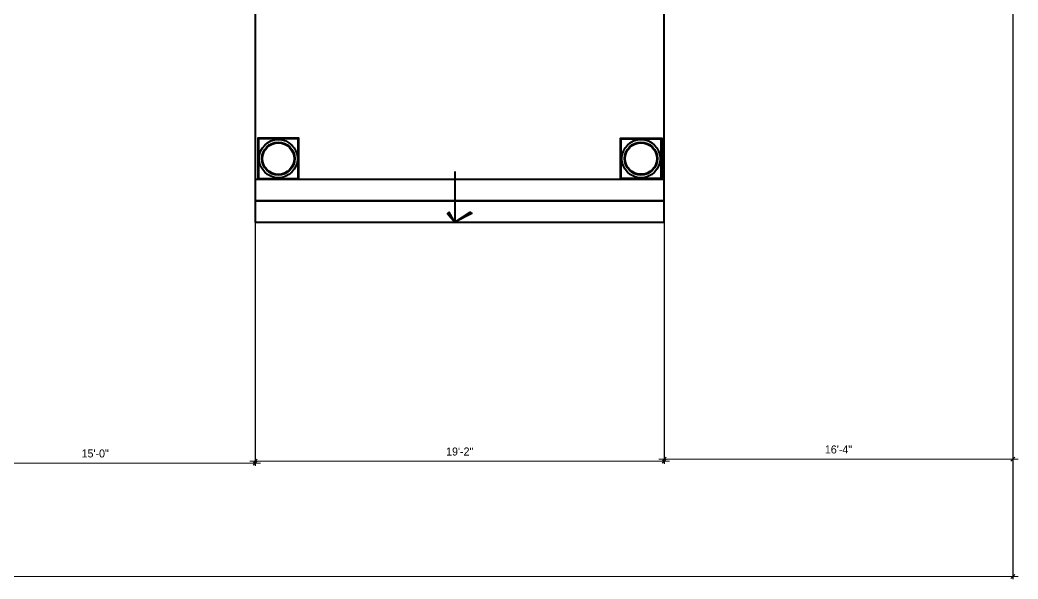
# Model space of a CAD drawing. Extents: x 4834 to 83801, y -13735 to 32221.
# Drawn here: x 14145 to 14706, y -11068 to -10754 of the extents above; entities that cross this region are included whole.
import ezdxf

# ---------------------------------------------------------------- set-up
doc = ezdxf.new("R2010")
doc.units = 0
doc.header["$LTSCALE"] = 8
doc.header["$MEASUREMENT"] = 0
doc.layers.get('0').update_dxf_attribs({"lineweight": 9})
doc.layers.get('DefPoints').update_dxf_attribs({"color": 17})
doc.layers.add('A-DIM-480', color=52, linetype='Continuous', lineweight=18)
doc.layers.add('A-WALL', color=7, linetype='Continuous', lineweight=40)
doc.styles.get("Standard").update_dxf_attribs({"font": 'stylu.ttf'})
doc.dimstyles.new('Forum 24', dxfattribs={"dimscale": 24, "dimtxt": 0.1875, "dimasz": 0.09375, "dimexe": 0.0625, "dimexo": 0.0625, "dimgap": 0.125, "dimtad": 1, "dimdec": 4, "dimrnd": 1, "dimzin": 7, "dimdsep": 46, "dimlunit": 4, "dimtxsty": 'Standard', "dimblk": 'OBLIQUE', "dimblk1": 'DIMTICK', "dimblk2": 'OBLIQUE', "dimcen": -0.0625, "dimdle": 0.125, "dimclrd": 256, "dimclre": 256, "dimclrt": 256, "dimadec": 0, "dimazin": 0, "dimtfac": 1, "dimtdec": 4, "dimtmove": 1, "dimatfit": 3, "dimfxl": 0.0625, "dimtvp": 1.2, "dimfrac": 2, "dimtolj": 1, "dimtzin": 7, "dimlwd": 13, "dimarcsym": 0})

# ---------------------------------------------------------------- blocks, each defined once
blk = doc.blocks.new('_Oblique')
at = {"color": 0, "linetype": 'ByBlock', "lineweight": -2}
blk.add_line((-0.5, -0.5), (0.5, 0.5), dxfattribs=at)
blk = doc.blocks.new('*D403')
at = {"layer": 'A-DIM-480', "lineweight": -2, "transparency": 16777216}
for p, q in [((14703.04, -10713.08), (14703.04, -11002.27)), ((14507.04, -10869.08), (14507.04, -11002.27))]:
    blk.add_line(p, q, dxfattribs=at)
at = {"layer": 'A-DIM-480', "lineweight": 13, "transparency": 16777216}
blk.add_line((14504.04, -11000.77), (14706.04, -11000.77), dxfattribs=at)
at = {"layer": 'DefPoints', "color": 0, "transparency": 16777216}
for p in [(14703.04, -10711.58), (14507.04, -10867.58), (14703.04, -11000.77)]:
    blk.add_point(p, dxfattribs=at)
at = {"layer": 'A-DIM-480', "lineweight": 13, "transparency": 16777216, "xscale": 2.25, "yscale": 2.25, "zscale": 2.25, "rotation": 180}
blk.add_blockref('_Oblique', (14507.04, -11000.77), dxfattribs=at)
at = {"layer": 'A-DIM-480', "lineweight": 13, "transparency": 16777216, "xscale": 2.25, "yscale": 2.25, "zscale": 2.25}
blk.add_blockref('_Oblique', (14703.04, -11000.77), dxfattribs=at)
at = {"layer": 'A-DIM-480', "transparency": 16777216, "insert": (14605.04, -10995.42), "char_height": 4.5, "attachment_point": 5}
blk.add_mtext('\\A1;16\'-4"', dxfattribs=at)
blk = doc.blocks.new('DIMTICK')
for p, q in [((-1, 0), (1, 0)), ((0, 1), (0, -1))]:
    blk.add_line(p, q)
at = {"const_width": 0.141}
blk.add_lwpolyline([(0.71, 0.71), (-0.71, -0.71)], dxfattribs=at)
blk = doc.blocks.new('*D404')
at = {"layer": 'A-DIM-480', "lineweight": -2, "transparency": 16777216}
for p, q in [((14703.04, -10713.08), (14703.04, -11068.19)), ((13258.27, -10805.08), (13258.27, -11068.19))]:
    blk.add_line(p, q, dxfattribs=at)
at = {"layer": 'A-DIM-480', "lineweight": 13, "transparency": 16777216}
blk.add_line((13255.27, -11066.69), (14706.04, -11066.69), dxfattribs=at)
at = {"layer": 'DefPoints', "color": 0, "transparency": 16777216}
for p in [(14703.04, -10711.58), (13258.27, -10803.58), (14703.04, -11066.69)]:
    blk.add_point(p, dxfattribs=at)
at = {"layer": 'A-DIM-480', "lineweight": 13, "transparency": 16777216, "xscale": 2.25, "yscale": 2.25, "zscale": 2.25, "rotation": 180}
blk.add_blockref('_Oblique', (13258.27, -11066.69), dxfattribs=at)
at = {"layer": 'A-DIM-480', "lineweight": 13, "transparency": 16777216, "xscale": 2.25, "yscale": 2.25, "zscale": 2.25}
blk.add_blockref('_Oblique', (14703.04, -11066.69), dxfattribs=at)
at = {"layer": 'A-DIM-480', "transparency": 16777216, "insert": (13980.66, -11061.33), "char_height": 4.5, "attachment_point": 5}
blk.add_mtext('\\A1;120\'-5"', dxfattribs=at)
blk = doc.blocks.new('*D448')
at = {"layer": 'A-DIM-480', "lineweight": -2, "transparency": 16777216}
for p, q in [((14096.96, -10713.08), (14096.96, -11004.52)), ((14276.96, -10713.08), (14276.96, -11004.52))]:
    blk.add_line(p, q, dxfattribs=at)
at = {"layer": 'A-DIM-480', "lineweight": 13, "transparency": 16777216}
blk.add_line((14093.96, -11003.02), (14279.96, -11003.02), dxfattribs=at)
at = {"layer": 'DefPoints', "color": 0, "transparency": 16777216}
for p in [(14096.96, -10711.58), (14276.96, -10711.58), (14276.96, -11003.02)]:
    blk.add_point(p, dxfattribs=at)
at = {"layer": 'A-DIM-480', "lineweight": 13, "transparency": 16777216, "xscale": 2.25, "yscale": 2.25, "zscale": 2.25, "rotation": 180}
blk.add_blockref('_Oblique', (14096.96, -11003.02), dxfattribs=at)
at = {"layer": 'A-DIM-480', "lineweight": 13, "transparency": 16777216, "xscale": 2.25, "yscale": 2.25, "zscale": 2.25}
blk.add_blockref('_Oblique', (14276.96, -11003.02), dxfattribs=at)
at = {"layer": 'A-DIM-480', "transparency": 16777216, "insert": (14186.96, -10997.66), "char_height": 4.5, "attachment_point": 5}
blk.add_mtext('\\A1;15\'-0"', dxfattribs=at)
blk = doc.blocks.new('*D449')
at = {"layer": 'A-DIM-480', "lineweight": -2, "transparency": 16777216}
for p, q in [((14276.96, -10745.08), (14276.96, -11003.4)), ((14507.04, -10745.08), (14507.04, -11003.4))]:
    blk.add_line(p, q, dxfattribs=at)
at = {"layer": 'A-DIM-480', "lineweight": 13, "transparency": 16777216}
blk.add_line((14273.96, -11001.9), (14510.04, -11001.9), dxfattribs=at)
at = {"layer": 'DefPoints', "color": 0, "transparency": 16777216}
for p in [(14276.96, -10743.58), (14507.04, -10743.58), (14507.04, -11001.9)]:
    blk.add_point(p, dxfattribs=at)
at = {"layer": 'A-DIM-480', "lineweight": 13, "transparency": 16777216, "xscale": 2.25, "yscale": 2.25, "zscale": 2.25, "rotation": 180}
blk.add_blockref('_Oblique', (14276.96, -11001.9), dxfattribs=at)
at = {"layer": 'A-DIM-480', "lineweight": 13, "transparency": 16777216, "xscale": 2.25, "yscale": 2.25, "zscale": 2.25}
blk.add_blockref('_Oblique', (14507.04, -11001.9), dxfattribs=at)
at = {"layer": 'A-DIM-480', "transparency": 16777216, "insert": (14392, -10996.57), "char_height": 4.5, "attachment_point": 5}
blk.add_mtext('\\A1;19\'-2"', dxfattribs=at)

msp = doc.modelspace()

# ---------------------------------------------------------------- linework, layer by layer
at = {"layer": 'A-WALL'}
for points in [[(14276.96133, -10743.57718), (14276.96133, -10843.57718), (14507.04066, -10843.57718), (14507.04066, -10747.57718)], [(14389.20133, -10839.09651), (14389.20133, -10867.57718), (14386.16066, -10861.97651), (14385.20133, -10862.77718), (14389.20133, -10867.57718), (14397.8414, -10861.97651), (14398.80206, -10862.77718), (14389.20133, -10867.57718)], [(14276.96133, -10843.57718), (14276.96133, -10867.57718), (14507.04066, -10867.57718), (14507.04066, -10843.57718)], [(14507.04066, -10855.57718), (14276.96133, -10855.57718), (14507.04066, -10855.57718)]]:
    msp.add_lwpolyline(points, dxfattribs=at)
for points in [[(14278.48133, -10843.57718), (14301.602, -10843.57718), (14301.602, -10820.45651), (14278.48133, -10820.45651)], [(14278.48133, -10843.57718), (14301.602, -10843.57718), (14301.602, -10820.45651), (14278.48133, -10820.45651)], [(14278.88133, -10843.17651), (14301.20066, -10843.17651), (14301.20066, -10820.85718), (14278.88133, -10820.85718)], [(14278.88133, -10843.17651), (14301.20066, -10843.17651), (14301.20066, -10820.85718), (14278.88133, -10820.85718)], [(14505.60073, -10843.57718), (14482.48006, -10843.57718), (14482.48006, -10820.45651), (14505.60073, -10820.45651)], [(14505.60073, -10843.57718), (14482.48006, -10843.57718), (14482.48006, -10820.45651), (14505.60073, -10820.45651)], [(14505.20066, -10843.17651), (14482.88133, -10843.17651), (14482.88133, -10820.85718), (14505.20066, -10820.85718)], [(14505.20066, -10843.17651), (14482.88133, -10843.17651), (14482.88133, -10820.85718), (14505.20066, -10820.85718)]]:
    msp.add_lwpolyline(points, close=True, dxfattribs=at)
for centre, radius in [((14289.9617, -10831.93821), 10.76103), ((14289.9617, -10831.93821), 10.76103), ((14289.96157, -10831.93675), 9.23957), ((14289.96157, -10831.93675), 9.23957), ((14289.96215, -10831.93734), 8.84082), ((14289.96215, -10831.93734), 8.84082), ((14493.96103, -10831.93821), 10.76103), ((14493.96103, -10831.93821), 10.76103), ((14493.96071, -10831.93789), 9.24071), ((14493.96071, -10831.93789), 9.24071), ((14493.96063, -10831.93648), 8.83997), ((14493.96063, -10831.93648), 8.83997)]:
    msp.add_circle(centre, radius, dxfattribs=at)

# ---------------------------------------------------------------- dimensions: what is measured, and where the dimension line sits
at = {"layer": 'A-DIM-480'}
for base, p1, p2, picture, middle in [((14703.04133, -11066.69438), (13258.2704, -10803.57718), (14703.04133, -10711.57718), '*D404', (13980.65586, -11061.33073)), ((14276.96133, -11003.02047), (14096.96133, -10711.57718), (14276.96133, -10711.57718), '*D448', (14186.96133, -10997.65682)), ((14703.04133, -11000.77047), (14507.04066, -10867.57718), (14703.04133, -10711.57718), '*D403', (14605.041, -10995.42)), ((14507.04066, -11001.89547), (14276.96133, -10743.57718), (14507.04066, -10743.58245), '*D449', (14392.001, -10996.57135))]:
    dim = msp.add_linear_dim(base=base, p1=p1, p2=p2, dimstyle='Forum 24', dxfattribs=at)
    dim.commit()
    dim.dimension.update_dxf_attribs({"geometry": picture, "text_midpoint": middle})

doc.saveas('drawing.dxf')
